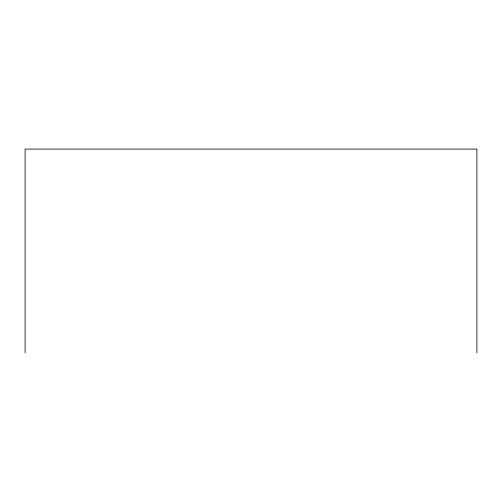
<?xml version="1.0" encoding="UTF-8"?>
<svg xmlns="http://www.w3.org/2000/svg" width="502" height="502" viewBox="0 0 502 502"><rect width="100%" height="100%" fill="white"/><g stroke="black" fill="none" stroke-linecap="round" stroke-linejoin="round"><path stroke-width="0.75" d="M476.9 352.906L476.9 149.094L25.1 149.094L25.1 352.906"/></g></svg>
